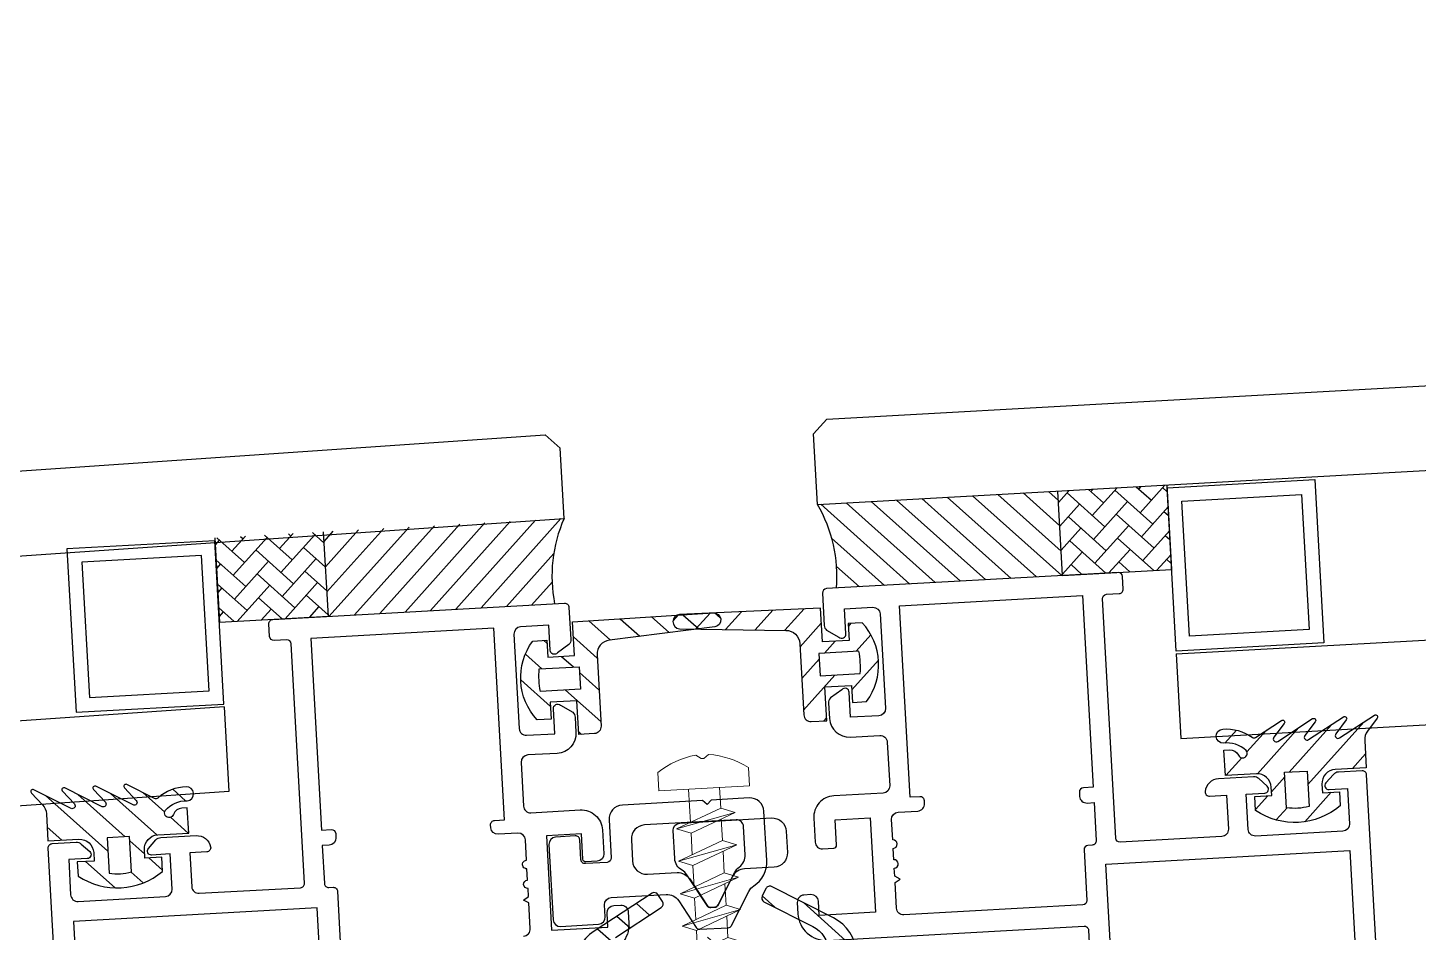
# Model space of a CAD drawing. Header units: millimetres. Extents: x 62878 to 70819, y -67946 to -61850.
# Drawn here: x 65421.25 to 65431.11, y -61863.47 to -61857.06 of the extents above; entities that cross this region are included whole.
import ezdxf

# ---------------------------------------------------------------- set-up
doc = ezdxf.new("R2010")
doc.units = ezdxf.units.MM
doc.layers.add('DOGRAMA', color=171, linetype='Continuous', lineweight=0)
doc.layers.add('DOĞRAMA-yeni', color=40, linetype='Continuous')
pattern_1 = [(318.1812695789886, (65316.93944634878, -61880.6835361306), (-0.105850711643567, -0.1183097178787543), [])]
pattern_2 = [(228.1812695789886, (65536.53395057519, -61868.47830747717), (0.1183097178787543, -0.105850711643567), [])]

# ---------------------------------------------------------------- blocks, each defined once
blk = doc.blocks.new('a2we')
at = {"lineweight": 5, "ltscale": 0.5}
for p, q in [((-196.0144480926461, -415.2868589025547), (-196.5925912144022, -417.2488821181558)), ((-196.0144480926461, -415.2868589025547), (-195.4639709594615, -417.7110762494052)), ((-197.5747968978259, -417.6063757508618), (-196.5747276986959, -417.2423803302317)), ((-194.1582851917165, -418.2620245979042), (-197.5747968978259, -417.6063757508618)), ((-195.1583543907882, -418.6260200186506), (-197.5747968978259, -417.6063757508618)), ((-196.8896500078097, -417.895480952812), (-197.0961171580722, -418.3448917148726)), ((-196.5747276986959, -417.2423803302317), (-194.1582851917165, -418.2620245979042)), ((-197.1143788935161, -419.7428166739272), (-197.1143788935161, -418.4283854465556)), ((-194.1582851917165, -418.2620245979042), (-195.1583543907882, -418.6260200186506)), ((-195.1583543907882, -418.6260200186506), (-194.9264251741961, -419.2953524503964)), ((-198.1144480926461, -420.1068120946153), (-197.1143788935161, -419.7428166739268)), ((-197.1143788935161, -419.7428166739268), (-193.9153324771005, -421.0399975355008)), ((-197.1143788935161, -419.7428166739268), (-193.9153324771005, -421.0399975355008)), ((-194.9154016761394, -420.634479622855), (-194.9154016761394, -419.3608343693425)), ((-194.9154016761721, -421.4039929561312), (-198.1144480926461, -420.1068120946153)), ((-193.9153324771005, -421.0399975355008), (-198.1144480926461, -420.1068120946153)), ((-197.1143788935161, -422.2969096404012), (-197.1143788935162, -420.512330007273)), ((-193.9153324771005, -421.0399975355008), (-194.9154016761721, -421.4039929561312)), ((-194.9154016761721, -423.1885725893157), (-194.9154016761721, -421.4039929561312)), ((-198.1144480926461, -422.6609050610894), (-197.1143788935161, -422.2969096404012)), ((-194.9154016761721, -423.9580859226053), (-198.1144480926461, -422.6609050610894)), ((-193.9153324771005, -423.594090501975), (-198.1144480926461, -422.6609050610894)), ((-197.1143788935161, -422.2969096404012), (-193.9153324771005, -423.594090501975)), ((-197.1143788935161, -422.2969096404012), (-193.9153324771005, -423.594090501975)), ((-197.1143788935161, -424.8510026068752), (-197.1143788935162, -423.0664229737469)), ((-193.9153324771005, -423.594090501975), (-194.9154016761721, -423.9580859226053)), ((-194.9154016761721, -425.7426655557898), (-194.9154016761721, -423.9580859226053)), ((-198.1144480926461, -425.2149980275636), (-197.1143788935161, -424.8510026068752)), ((-194.9154016761721, -426.5121788890793), (-198.1144480926461, -425.2149980275636)), ((-193.9153324771005, -426.1481834684492), (-198.1144480926461, -425.2149980275636)), ((-197.1143788935161, -424.8510026068752), (-193.9153324771005, -426.1481834684492)), ((-197.1143788935161, -424.8510026068752), (-193.9153324771005, -426.1481834684492)), ((-197.1143788935161, -427.3050955733496), (-197.1143788935162, -425.6205159402211)), ((-193.9153324771005, -426.1481834684492), (-194.9154016761721, -426.5121788890793)), ((-194.9154016761721, -428.1967585222638), (-194.9154016761721, -426.5121788890793)), ((-198.1144480926461, -427.669090994038), (-197.1143788935161, -427.3050955733496)), ((-194.9154016761721, -428.9662718555534), (-198.1144480926461, -427.669090994038)), ((-193.9153324771005, -428.6022764349236), (-198.1144480926461, -427.669090994038)), ((-197.1143788935161, -427.3050955733496), (-193.9153324771005, -428.6022764349236)), ((-197.1143788935161, -427.3050955733496), (-193.9153324771005, -428.6022764349236)), ((-197.1143788935161, -429.5591885398237), (-197.1143788935161, -428.0237477951896)), ((-193.9153324771005, -428.6022764349236), (-194.9154016761721, -428.9662718555534)), ((-198.1144480926461, -429.9231839605702), (-197.1143788935161, -429.5591885398237)), ((-197.1143788935161, -429.5591885398237), (-193.9153324771005, -430.8563694013976)), ((-197.1143788935161, -429.5591885398237), (-193.9153324771005, -430.8563694013976)), ((-194.9154016761721, -430.450851488738), (-194.9154016761721, -428.9662718555534)), ((-194.9154016761721, -431.2203648220857), (-198.1144480926461, -429.9231839605702)), ((-193.9153324771005, -430.8563694013976), (-198.1144480926461, -429.9231839605702)), ((-197.1143788935161, -431.8132815063559), (-197.1143788935161, -430.2778407616635)), ((-193.9153324771005, -430.8563694013976), (-194.9154016761721, -431.2203648220857)), ((-194.9154016761721, -432.7049444552304), (-194.9154016761721, -431.2203648220857)), ((-198.1144480926461, -432.177276926986), (-197.1143788935161, -431.8132815063559)), ((-194.9154016761721, -433.4744577885599), (-198.1144480926461, -432.177276926986)), ((-193.9153324771005, -433.1104623678716), (-198.1144480926461, -432.177276926986)), ((-197.1143788935161, -431.8132815063559), (-193.9153324771005, -433.1104623678716)), ((-197.1143788935161, -431.8132815063559), (-193.9153324771005, -433.1104623678716)), ((-197.1143788935161, -434.0673744728301), (-197.1143788935161, -432.5319337281958)), ((-193.9153324771005, -433.1104623678716), (-194.9154016761721, -433.4744577885599)), ((-194.9154016761721, -434.9590374217446), (-194.9154016761721, -433.4744577885599)), ((-198.1144480926461, -434.4313698935184), (-197.1143788935161, -434.0673744728301)), ((-194.9154016761721, -435.7285507550341), (-198.1144480926461, -434.4313698935184)), ((-193.9153324771005, -435.364555334404), (-198.1144480926461, -434.4313698935184)), ((-197.1143788935161, -434.0673744728301), (-193.9153324771005, -435.364555334404)), ((-197.1143788935161, -434.0673744728301), (-193.9153324771005, -435.364555334404)), ((-197.1143788935161, -436.3642339800811), (-197.1143788935161, -434.7860266946118)), ((-193.9153324771005, -435.364555334404), (-194.9154016761721, -435.7285507550341)), ((-198.1144480926461, -436.7282294008277), (-197.1143788935161, -436.3642339800811)), ((-197.1143788935161, -436.3642339800811), (-193.9153324771005, -437.6614148416551)), ((-197.1143788935161, -436.3642339800811), (-193.9153324771005, -437.6614148416551)), ((-194.9154016761721, -437.2558969289955), (-194.9154016761721, -435.7285507550341)), ((-194.9154016761721, -438.0254102623434), (-198.1144480926461, -436.7282294008277)), ((-193.9153324771005, -437.6614148416551), (-198.1144480926461, -436.7282294008277)), ((-197.1143788935161, -438.6610934873901), (-197.1143788935161, -437.1337473134849)), ((-193.9153324771005, -437.6614148416551), (-194.9154016761721, -438.0254102623434)), ((-194.9154016761721, -439.5527564362646), (-194.9154016761721, -438.0254102623434)), ((-198.1144480926461, -439.0250889080787), (-197.1143788935161, -438.6610934873901)), ((-194.9154016761721, -440.3222697695944), (-198.1144480926461, -439.0250889080787)), ((-193.9153324771005, -439.9582743489061), (-198.1144480926461, -439.0250889080787)), ((-197.1143788935161, -438.6610934873901), (-193.9153324771005, -439.9582743489061)), ((-197.1143788935161, -438.6610934873901), (-193.9153324771005, -439.9582743489061)), ((-197.1143788935161, -440.9579529946993), (-197.1143788935161, -439.430606820736)), ((-193.9153324771005, -439.9582743489061), (-194.9154016761721, -440.3222697695944)), ((-194.9154016761721, -441.849615943574), (-194.9154016761721, -440.3222697695944)), ((-198.1144480926461, -441.3219484153295), (-197.1143788935161, -440.9579529946993)), ((-194.9154016761721, -442.6191292769035), (-198.1144480926461, -441.3219484153295)), ((-193.9153324771005, -442.2551338562151), (-198.1144480926461, -441.3219484153295)), ((-197.1143788935161, -440.9579529946993), (-193.9153324771005, -442.2551338562151)), ((-197.1143788935161, -443.2537258831643), (-197.1143788935161, -441.7274663280053)), ((-193.9153324771005, -442.2551338562151), (-194.9154016761721, -442.6191292769035)), ((-198.1144480926461, -443.6177213039109), (-197.1143788935161, -443.2537258831643)), ((-197.1143788935161, -443.2537258831643), (-193.9153324771005, -444.5509067447383)), ((-194.9154016761721, -444.1453888320787), (-194.9154016761721, -442.6191292769035)), ((-194.9154016761721, -444.9149021654266), (-198.1144480926461, -443.6177213039109)), ((-193.9153324771005, -444.5509067447383), (-198.1144480926461, -443.6177213039109)), ((-197.1143788935161, -445.5538642814245), (-197.1143788935161, -444.0232392165685)), ((-193.9153324771005, -444.5509067447383), (-194.9154016761721, -444.9149021654266)), ((-194.9154016761721, -446.4455272302989), (-194.9154016761721, -444.9149021654266)), ((-198.1144480926461, -445.9178597020545), (-197.1143788935161, -445.5538642814245)), ((-193.9153324771005, -446.8510451429402), (-198.1144480926461, -445.9178597020545)), ((-194.9154016761721, -447.2150405636282), (-198.1144480926461, -445.9178597020545)), ((-197.1143788935161, -445.5538642814245), (-193.9153324771005, -446.8510451429402)), ((-197.1143788935161, -445.5538642814245), (-193.9153324771005, -446.8510451429402)), ((-197.1143788935161, -447.8540026795677), (-197.1143788935161, -446.3233776147298)), ((-193.9153324771005, -446.8510451429402), (-194.9154016761721, -447.2150405636282)), ((-194.9154016761721, -448.7456656284821), (-194.9154016761721, -447.2150405636282)), ((-197.1143788935161, -447.8540026795677), (-198.1144480926461, -448.2179981003141)), ((-194.9154016761721, -449.5151789618299), (-198.1144480926461, -448.2179981003141)), ((-198.1144480926461, -448.2179981003141), (-193.9153324771005, -449.1511835411412)), ((-193.9153324771005, -449.1511835411412), (-197.1143788935161, -447.8540026795677)), ((-197.1143788935161, -450.1541410778275), (-197.1143788935161, -448.6235160129718)), ((-193.9153324770423, -449.1511835411412), (-194.9154016761721, -449.5151789618299)), ((-198.1144480926461, -450.5181364984577), (-197.1143788935161, -450.1541410778275)), ((-197.1143788935161, -450.1541410778275), (-193.9153324770423, -451.4513219393434)), ((-194.9154016761723, -451.0458040266858), (-194.9154016761721, -449.5151789618299)), ((-194.9154016761721, -451.8153173600317), (-198.1144480926461, -450.5181364984577)), ((-193.9153324770423, -451.4513219393434), (-198.1144480926461, -450.5181364984577)), ((-197.1143788935161, -453.2868589025547), (-197.1143788935162, -450.9236544111328)), ((-193.9153324770423, -451.4513219393434), (-194.9154016761721, -451.8153173600317)), ((-194.9154016761721, -453.2868589025547), (-194.9154016761721, -451.8153173600317)), ((-192.7980524524961, -453.2868589025547), (-199.230843732796, -453.2868589025547)), ((-199.230843732796, -454.5827171301502), (-199.230843732796, -453.2868589025547)), ((-192.7980524524961, -454.5827171301502), (-192.7980524524961, -453.2868589025547))]:
    blk.add_line(p, q, dxfattribs=at)
blk.add_lwpolyline([(-196.4690204826777, -455.6637351848848), (-196.1125089353335, -455.3998333582319), (-195.9163872499585, -455.3998333582319), (-195.5598757026143, -455.6637351848848)], dxfattribs=at)
for centre, radius, start, end in [((-196.9143788935627, -418.4283854465556), 0.2, 155.3251238657465, 180), ((-195.115401676151, -419.3608343693425), 0.2, 0, 19.11162363728389), ((-195.6603624057317, -449.5292358589606), 6.187568978619671, 234.757305859688, 262.4904896380407), ((-196.3685337795604, -449.5292358589606), 6.187568978619673, 277.5095103619591, 305.2426941403116)]:
    blk.add_arc(centre, radius, start, end, dxfattribs=at)
blk = doc.blocks.new('SPANDREL PAN.101')
at = {"layer": 'DOĞRAMA-yeni', "color": 122}
for p, q in [((37909.04296615357, 32649.87292003192), (38009.66741535726, 32656.87154208843)), ((38009.77249422094, 32656.77764664804), (38009.66741535726, 32656.87154208843)), ((38009.80055261936, 32656.27843454252), (38009.77249422093, 32656.77764664806)), ((37908.99054671216, 32649.26690666394), (38009.80055261936, 32656.27843454252)), ((38007.39180073237, 32654.94115583281), (38000.84567393136, 32654.48586024837)), ((38007.39180073237, 32654.94115583281), (38007.42547229041, 32654.34207497523)), ((38007.42547229041, 32654.34207497523), (38001.1352584217, 32653.90457862255))]:
    blk.add_line(p, q, dxfattribs=at)
for points in [[(38007.32558291206, 32656.11929640213), (38006.27723749048, 32656.06037376543), (38006.34233297486, 32654.90220168067), (38007.39067839641, 32654.96112431737)], [(38007.23135217063, 32656.01384230134), (38006.38269159129, 32655.96614302403), (38006.43656371626, 32655.00765578145), (38007.2852242956, 32655.05535505878)]]:
    blk.add_lwpolyline(points, close=True, dxfattribs=at)

msp = doc.modelspace()

# ---------------------------------------------------------------- hatches: boundary and pattern name
at = {"layer": 'DOGRAMA', "lineweight": -2}
h = msp.add_hatch(dxfattribs=at)
h.set_pattern_fill('ANSI31', color=256, scale=0.03999999999999999, angle=691.1789578789887, style=0)
h.set_pattern_definition([(318.1812695789886, (65296.67072947502, -61881.81008674637), (-0.08468056931485361, -0.09464777430300353), [])])
h.paths.add_polyline_path([(65428.31176282019, -61860.93353991953, 0.4142135623420975), (65428.28583131416, -61860.96252365626), (65426.98533851968, -61861.03480602951, 0.1532309010706403), (65426.85219556122, -61860.44128016436), (65428.27999187302, -61860.36192216535)])
h.paths.add_polyline_path([(65428.58938497116, -61860.94565191439), (65428.34074655697, -61860.95947142552, 0.4142135623575963), (65428.31176282019, -61860.93353991953), (65428.27999187302, -61860.36192216535), (65428.55608790865, -61860.34657653882)])
h = msp.add_hatch(dxfattribs=at)
h.set_pattern_fill('AR-HBONE', color=256, scale=0.03, angle=691.1789578789887, style=0)
h.set_pattern_definition([(228.1812695789886, (65435.46974441283, -61896.43740567374), (0.00941783148486601, -0.1694441042058491), [0.36, -0.12]), (318.1812695789886, (65435.38973127645, -61896.52683664158), (0.00941783148486601, -0.1694441042058491), [0.3599999999999997, -0.1199999999999999])])
h.paths.add_polyline_path([(65429.11205610302, -61860.91660145752), (65429.36167084275, -61860.90272768146), (65429.32837378028, -61860.30365230593), (65428.55608790865, -61860.34657653882), (65428.58938497116, -61860.94565191439)])
h = msp.add_hatch(dxfattribs=at)
h.set_pattern_fill('ANSI31', color=256, scale=0.03999999999999999, angle=691.1789578789887, style=0)
h.set_pattern_definition([(228.1812695789886, (65556.80266744894, -61867.35175686139), (0.09464777430300343, -0.08468056931485361), [])])
h.paths.add_polyline_path([(65423.65894406987, -61861.19214710519, -0.4142135623420975), (65423.68792780661, -61861.21807861121), (65424.98842060105, -61861.14579623794, -0.1532309010706403), (65425.05496943444, -61860.541171352), (65423.62717312271, -61860.62052935101)])
h.paths.add_polyline_path([(65423.38437414959, -61861.23495035309), (65423.63301256383, -61861.22113084195, -0.4142135623575963), (65423.65894406987, -61861.19214710519), (65423.62717312271, -61860.62052935101), (65423.35107708705, -61860.63587497755)])
h = msp.add_hatch(dxfattribs=at)
h.set_pattern_fill('AR-HBONE', color=256, scale=0.03, angle=691.1789578789887, style=0)
h.set_pattern_definition([(318.1812695789886, (65420.47956030786, -61897.27057144538), (0.00941783148486601, -0.1694441042058491), [0.3599999999999997, -0.1199999999999999]), (228.1812695789886, (65420.56899127567, -61897.35058458171), (0.00941783148486601, -0.1694441042058491), [0.3599999999999999, -0.12])])
h.paths.add_polyline_path([(65422.86170301777, -61861.26400080997), (65422.61208827797, -61861.27787458604), (65422.57879121543, -61860.67879921045), (65423.35107708705, -61860.63587497755), (65423.38437414959, -61861.23495035309)])
h = msp.add_hatch(dxfattribs=at)
h.set_pattern_fill('ANSI31', color=256, scale=0.05, angle=691.1789578789887, style=0)
h.set_pattern_definition(pattern_1)
edge = h.paths.add_edge_path(flags=16)
edge.add_arc((65425.54554782411, -61861.65065641479), 0.6682513991806394, 176.305590359943, 190.0569487902343, ccw=False)
edge.add_line((65424.87868511151, -61861.60759767522), (65425.1634397174, -61861.59177079881))
edge.add_line((65425.1634397174, -61861.59177079881), (65425.17231893408, -61861.7515242323))
edge.add_line((65425.17231893408, -61861.7515242323), (65424.88756432817, -61861.76735110869))
edge = h.paths.add_edge_path()
edge.add_line((65425.26995408419, -61862.06659149095), (65425.16012359863, -61862.07269595239))
edge.add_line((65425.16012359863, -61862.07269595239), (65425.14680477363, -61861.83306580216))
edge.add_line((65425.14680477363, -61861.83306580216), (65424.95709757137, -61861.84360987197))
edge.add_line((65424.95709757137, -61861.84360987197), (65424.96375698386, -61861.96342494708))
edge.add_line((65424.96375698386, -61861.96342494708), (65424.86391108793, -61861.9689744575))
edge.add_arc((65425.18984542283, -61861.67042662324), 0.4420000000076342, 143.8736214637075, 222.4889176960722, ccw=False)
edge.add_line((65424.83283382955, -61861.40983744028), (65424.93267972551, -61861.40428792986))
edge.add_line((65424.93267972551, -61861.40428792986), (65424.93933913801, -61861.52410300499))
edge.add_line((65424.93933913801, -61861.52410300499), (65425.12904634027, -61861.5135589352))
edge.add_line((65425.12904634027, -61861.5135589352), (65425.11572751525, -61861.27392878497))
edge.add_line((65425.11572751525, -61861.27392878497), (65426.11313459541, -61861.20947075939))
edge.add_arc((65426.11590935062, -61861.25939370734), 0.04999999998133187, -80.1088936171609, 93.18126957703481, ccw=False)
edge.add_line((65426.12449815995, -61861.3086505074), (65425.37710061337, -61861.40376626859))
edge.add_arc((65425.38886475098, -61861.50307188305), 0.09999999999048098, 96.7559991599468, 183.181269592759)
edge.add_line((65425.28901885506, -61861.5086213935), (65425.3171022769, -61862.01389378776))
edge.add_arc((65425.26717932895, -61862.016668543), 0.04999999999021173, -86.81873038966609, 3.181269609871208, ccw=False)
h = msp.add_hatch(dxfattribs=at)
h.set_pattern_fill('ANSI31', color=256, scale=0.05, angle=691.1789578789887, style=0)
h.set_pattern_definition(pattern_2)
edge = h.paths.add_edge_path(flags=16)
edge.add_arc((65426.48759105802, -61861.59829693913), 0.668251399305118, 356.3055903593813, 370.0569487896108)
edge.add_line((65427.14557455408, -61861.48160224521), (65426.86081994823, -61861.49742912163))
edge.add_line((65426.86081994823, -61861.49742912163), (65426.86969916485, -61861.65718255514))
edge.add_line((65426.86969916485, -61861.65718255514), (65427.15445377075, -61861.64135567872))
edge = h.paths.add_edge_path()
edge.add_line((65426.80758088148, -61861.98112903042), (65426.91741136705, -61861.97502456895))
edge.add_line((65426.91741136705, -61861.97502456895), (65426.90409254202, -61861.73539441875))
edge.add_line((65426.90409254202, -61861.73539441875), (65427.0937997443, -61861.72485034892))
edge.add_line((65427.0937997443, -61861.72485034892), (65427.10045915677, -61861.84466542404))
edge.add_line((65427.10045915677, -61861.84466542404), (65427.20030505272, -61861.83911591364))
edge.add_arc((65426.84329345945, -61861.57852673067), 0.4420000000069053, 323.8736214623896, 402.4889176947397)
edge.add_line((65427.16922779436, -61861.27997889642), (65427.06938189841, -61861.28552840682))
edge.add_line((65427.06938189841, -61861.28552840682), (65427.07604131092, -61861.40534348197))
edge.add_line((65427.07604131092, -61861.40534348197), (65426.88633410865, -61861.41588755176))
edge.add_line((65426.88633410865, -61861.41588755176), (65426.87301528361, -61861.17625740152))
edge.add_line((65426.87301528361, -61861.17625740152), (65425.8746084611, -61861.22272822235))
edge.add_arc((65425.87738321628, -61861.27265117031), 0.04999999999465001, 93.18126955113502, 266.4714327434941)
edge.add_line((65425.87430590655, -61861.3225563821), (65426.62764057232, -61861.33426031172))
edge.add_arc((65426.62695386051, -61861.43425795384), 0.1000000000159393, 3.1812695879024773, 89.60654002515253, ccw=False)
edge.add_line((65426.72679975646, -61861.4287084434), (65426.75488317829, -61861.93398083768))
edge.add_arc((65426.80480612625, -61861.93120608246), 0.04999999999666891, 183.181269592759, 273.1812695927589)
h = msp.add_hatch(dxfattribs=at)
h.set_pattern_fill('ANSI31', color=256, scale=0.05, angle=691.1789578789887, style=0)
h.set_pattern_definition(pattern_2)
edge = h.paths.add_edge_path(flags=16)
edge.add_arc((65430.23480144994, -61862.19626660354), 0.4000000000340619, 261.6443105468612, 284.7182286124752, ccw=False)
edge.add_line((65430.17667428336, -61862.59202060862), (65430.16269404777, -61862.3404904662))
edge.add_line((65430.16269404777, -61862.3404904662), (65430.32244748125, -61862.33161124952))
edge.add_line((65430.32244748125, -61862.33161124952), (65430.33642771687, -61862.58314139194))
edge = h.paths.add_edge_path()
edge.add_arc((65430.23480144989, -61862.19626660356), 0.4999999999969562, 236.31137193419642, 310.05116722588446, ccw=False)
edge.add_line((65429.9574618038, -61862.61229871855), (65429.95191229335, -61862.51245282262))
edge.add_line((65429.95191229335, -61862.51245282262), (65430.07172736849, -61862.50579341011))
edge.add_line((65430.07172736849, -61862.50579341011), (65430.06839766227, -61862.44588587257))
edge.add_arc((65429.96855176635, -61862.45143538299), 0.09999999999172271, 3.181269576109373, 93.18126957610939)
edge.add_line((65429.96300225593, -61862.35158948707), (65429.74334128484, -61862.36379841001))
edge.add_line((65429.74334128484, -61862.36379841001), (65429.73335216611, -61862.18407579734))
edge.add_line((65429.73335216611, -61862.18407579734), (65429.77277072118, -61862.18188488421))
edge.add_arc((65429.77637790296, -61862.24678471655), 0.06499999998315768, 24.771934066111214, 93.18126957924028, ccw=False)
edge.add_arc((65429.86507822924, -61862.20585212571), 0.03268943074405462, 204.771934078611, 398.611548708456)
edge.add_arc((65429.75540274211, -61862.33180871602), 0.1992591642583962, 47.26504805716654, 97.53095521726551)
edge.add_arc((65429.72783242531, -61862.08426150903), 0.05002797726114224, 94.15342821399457, 271.66666451700996, ccw=False)
edge.add_arc((65429.74745073491, -61862.35687358565), 0.3233450412991835, 54.795606691689215, 94.1219168462224, ccw=False)
edge.add_arc((65429.9453874246, -61862.07632611327), 0.0199999999925539, 234.7956067951025, 303.1812696814409)
edge.add_line((65429.95633321761, -61862.09306497866), (65430.14049281763, -61861.97264027792))
edge.add_arc((65430.14870216238, -61861.98519442698), 0.014999999997128, -36.81873037855979, 123.18126960270939, ccw=False)
edge.add_line((65430.16071019493, -61861.99418370695), (65430.08692401528, -61862.09274853629))
edge.add_arc((65430.10293472532, -61862.10473424292), 0.01999999998584944, 143.1812695784034, 303.1812695774364)
edge.add_line((65430.11388051831, -61862.12147310833), (65430.36015378868, -61861.96043135501))
edge.add_arc((65430.36836313343, -61861.97298550407), 0.014999999997128, -36.8187303952152, 123.18126960270939, ccw=False)
edge.add_line((65430.38037116597, -61861.98197478404), (65430.30658498634, -61862.08053961334))
edge.add_arc((65430.3225956964, -61862.09252531997), 0.02000000000185915, 143.1812695867, 303.1812696009193)
edge.add_line((65430.3335414894, -61862.10926418539), (65430.57981475974, -61861.94822243207))
edge.add_arc((65430.58802410449, -61861.96077658113), 0.01500000000111006, -36.81873037855979, 123.1812696259698, ccw=False)
edge.add_line((65430.60003213704, -61861.9697658611), (65430.52624595741, -61862.06833069042))
edge.add_arc((65430.54225666745, -61862.08031639705), 0.01999999998584944, 143.1812695784034, 303.1812695948818)
edge.add_line((65430.55320246045, -61862.09705526246), (65430.7994757308, -61861.93601350911))
edge.add_arc((65430.80768507554, -61861.94856765818), 0.01499999999525345, -36.818730434119175, 123.1812695409782, ccw=False)
edge.add_line((65430.81969310807, -61861.95755693816), (65430.75084857242, -61862.04952063567))
edge.add_arc((65430.83090212271, -61862.10944916876), 0.09999999996422769, 143.1812696142373, 183.1812696144963)
edge.add_line((65430.73105622682, -61862.11499867924), (65430.74180024416, -61862.30830330578))
edge.add_line((65430.74180024416, -61862.30830330578), (65430.52213927314, -61862.3205122287))
edge.add_arc((65430.52768878354, -61862.42035812463), 0.09999999999091515, 93.1812695677846, 183.1812695677846)
edge.add_line((65430.42784288762, -61862.42590763503), (65430.43117259385, -61862.48581517261))
edge.add_line((65430.43117259385, -61862.48581517261), (65430.55098766898, -61862.47915576007))
edge.add_line((65430.55098766898, -61862.47915576007), (65430.55653717937, -61862.57900165601))
h = msp.add_hatch(dxfattribs=at)
h.set_pattern_fill('ANSI31', color=256, scale=0.05, angle=691.1789578789887, style=0)
h.set_pattern_definition(pattern_1)
edge = h.paths.add_edge_path(flags=16)
edge.add_arc((65421.88768455021, -61862.66020567507), 0.3999999998172795, 261.6443105433489, 284.7182286088012)
edge.add_line((65421.98931081706, -61863.04708046326), (65421.97533058148, -61862.79555032087))
edge.add_line((65421.97533058148, -61862.79555032087), (65421.81557714802, -61862.80442953754))
edge.add_line((65421.81557714802, -61862.80442953754), (65421.82955738364, -61863.05595967993))
edge = h.paths.add_edge_path()
edge.add_arc((65421.88768455017, -61862.6602056749), 0.5000000000030101, 236.3113719346588, 310.0511672259861)
edge.add_line((65422.20942027966, -61863.04294072735), (65422.20387076923, -61862.94309483143))
edge.add_line((65422.20387076923, -61862.94309483143), (65422.08405569413, -61862.94975424393))
edge.add_line((65422.08405569413, -61862.94975424393), (65422.08072598784, -61862.88984670637))
edge.add_arc((65422.18057188376, -61862.88429719595), 0.09999999999172271, 93.1812695761094, 183.1812695761094, ccw=False)
edge.add_line((65422.17502237335, -61862.78445130003), (65422.3946833444, -61862.77224237709))
edge.add_line((65422.3946833444, -61862.77224237709), (65422.38469422564, -61862.5925197644))
edge.add_line((65422.38469422564, -61862.5925197644), (65422.34527567053, -61862.59471067753))
edge.add_arc((65422.34888285232, -61862.65961050987), 0.06499999999122998, 93.18126959169176, 161.5906051003927)
edge.add_arc((65422.25619275233, -61862.62875973613), 0.03268943074054254, 147.7509904133786, 341.5906050585642, ccw=False)
edge.add_arc((65422.37915110739, -61862.74178636157), 0.1992591642976414, 88.83158393188859, 139.0974910905032, ccw=False)
edge.add_arc((65422.3791186317, -61862.49270858049), 0.05002797728099035, 274.6958746683503, 452.2091109642796)
edge.add_arc((65422.38983180291, -61862.76581561138), 0.3233450412714292, 92.24062231761503, 131.5669324720016)
edge.add_arc((65422.16202424956, -61862.50893132614), 0.01999999999579261, 243.1812695852424, 311.5669324770052, ccw=False)
edge.add_line((65422.15300086338, -61862.52678009364), (65421.95663021324, -61862.427505552))
edge.add_arc((65421.94986267362, -61862.44089212764), 0.01499999999567866, 63.18126970339939, 223.1812697111752)
edge.add_line((65421.93892478807, -61862.45115675913), (65422.02317936045, -61862.54093756388))
edge.add_arc((65422.00859551303, -61862.55462373915), 0.0199999999715825, -116.8187304241618, 43.18126958100669, ccw=False)
edge.add_line((65421.99957212684, -61862.57247250664), (65421.73696924219, -61862.43971447494))
edge.add_arc((65421.73020170256, -61862.45310105057), 0.0149999999957507, 63.18126964125496, 223.181269612341)
edge.add_line((65421.71926381699, -61862.46336568204), (65421.80351838942, -61862.5531464868))
edge.add_arc((65421.78893454199, -61862.56683266209), 0.01999999999680408, -116.81873036814932, 43.181269627540416, ccw=False)
edge.add_line((65421.77991115582, -61862.58468142959), (65421.51730827116, -61862.45192339788))
edge.add_arc((65421.5105407315, -61862.46530997352), 0.01500000001216414, 63.18126951724123, 223.181269517249)
edge.add_line((65421.49960284589, -61862.47557460498), (65421.58385741838, -61862.56535540972))
edge.add_arc((65421.56927357093, -61862.57904158501), 0.0200000000077418, -116.81873041455123, 43.18126956954961, ccw=False)
edge.add_line((65421.56025018474, -61862.59689035252), (65421.29764730011, -61862.46413232078))
edge.add_arc((65421.29087976047, -61862.47751889642), 0.01500000000880942, 63.18126960418842, 223.18126959457)
edge.add_line((65421.27994187488, -61862.48778352789), (65421.35855370898, -61862.57155148884))
edge.add_arc((65421.28563447181, -61862.6399823653), 0.1000000000155273, 3.18126961703922, 43.1812696163164, ccw=False)
edge.add_line((65421.38548036775, -61862.63443285481), (65421.39622438513, -61862.82773748132))
edge.add_line((65421.39622438513, -61862.82773748132), (65421.61588535614, -61862.81552855841))
edge.add_arc((65421.62143486658, -61862.91537445434), 0.1000000000001988, 3.1812695883651827, 93.18126958836518, ccw=False)
edge.add_line((65421.72128076251, -61862.9098249439), (65421.72461046872, -61862.96973248142))
edge.add_line((65421.72461046872, -61862.96973248142), (65421.60479539364, -61862.97639189396))
edge.add_line((65421.60479539364, -61862.97639189396), (65421.61034490407, -61863.07623778989))
h = msp.add_hatch(dxfattribs=at)
h.set_pattern_fill('ANSI31', color=256, scale=0.05, angle=691.1789578789887, style=0)
h.set_pattern_definition(pattern_1)
edge = h.paths.add_edge_path(flags=16)
edge.add_arc((65426.16725223663, -61864.87612544267), 0.04999999998819283, 183.1812695682473, 273.1812695682473)
edge.add_line((65426.17002699183, -61864.92604839063), (65426.22993452938, -61864.92271868436))
edge.add_arc((65426.22715977419, -61864.87279573637), 0.05000000002411278, 273.181269557609, 363.181269557609)
edge.add_line((65426.27708272218, -61864.87002098118), (65426.26459632369, -61864.64536771535))
edge.add_line((65426.26459632369, -61864.64536771535), (65426.10484289019, -61864.65424693201))
edge.add_line((65426.10484289019, -61864.65424693201), (65426.11732928867, -61864.87890019787))
h.paths.add_polyline_path([(65426.09651862457, -61864.50447808811), (65426.25627205805, -61864.49559887144), (65426.24101090443, -61864.22102265764), (65426.08125747085, -61864.22990187432)], flags=16)
edge = h.paths.add_edge_path()
edge.add_arc((65426.28630727511, -61864.85579157438), 0.2000000000085256, 292.6150507041485, 363.1812695861684)
edge.add_line((65426.48599906697, -61864.84469255351), (65426.48287444632, -61864.78847488214))
edge.add_line((65426.48287444632, -61864.78847488214), (65426.42296690873, -61864.7918045884))
edge.add_line((65426.42296690873, -61864.7918045884), (65426.41584775972, -61864.66371800844))
edge.add_line((65426.41584775972, -61864.66371800844), (65426.44480681922, -61864.63135036442))
edge.add_arc((65426.3702810127, -61864.56467275084), 0.09999999995001078, 318.1812695971738, 363.181269594147)
edge.add_line((65426.47012690858, -61864.5591232404), (65426.46289620877, -61864.42902965678))
edge.add_line((65426.46289620877, -61864.42902965678), (65426.40298867123, -61864.43235936303))
edge.add_line((65426.40298867123, -61864.43235936303), (65426.39586952222, -61864.30427278308))
edge.add_line((65426.39586952222, -61864.30427278308), (65426.50121341646, -61864.18652953679))
edge.add_line((65426.50121341646, -61864.18652953679), (65426.60933081725, -61864.1805202899))
edge.add_line((65426.60933081725, -61864.1805202899), (65426.59545704122, -61863.93090555003))
edge.add_line((65426.59545704122, -61863.93090555003), (65426.64815474437, -61863.97805374283))
edge.add_line((65426.64815474437, -61863.97805374283), (65427.14738422402, -61863.95030619072))
edge.add_line((65427.14738422402, -61863.95030619072), (65427.12924884771, -61863.62401742682))
edge.add_arc((65426.82971115992, -61863.64066595806), 0.3000000000038233, 3.181269574413443, 63.18126957483195)
edge.add_line((65426.96506195282, -61863.37293444542), (65426.52662294094, -61863.15128303315))
edge.add_arc((65426.51308786165, -61863.17805618442), 0.03000000000463215, 63.18126959164946, 153.1812695916495)
edge.add_line((65426.48631471038, -61863.16452110514), (65426.45924455181, -61863.21806740764))
edge.add_arc((65426.48601770308, -61863.23160248696), 0.03000000001455225, 153.1812695233731, 243.1812695233731)
edge.add_line((65426.47248262376, -61863.25837563822), (65426.81817671911, -61863.43314016047))
edge.add_arc((65426.7279428572, -61863.61162783557), 0.1999999999898045, 1.2616722410542138, 63.18126958258631, ccw=False)
edge.add_arc((65426.82842339153, -61863.61749663728), 0.1000000000183965, -146.8187304233707, 5.896117168842579, ccw=False)
edge.add_arc((65426.6610347373, -61863.7269545672), 0.0999999999576635, 33.18126957985147, 93.18126958142851)
edge.add_line((65426.65548522687, -61863.62710867131), (65426.3291939119, -61863.64524418941))
edge.add_arc((65426.32641915669, -61863.59532124143), 0.05000000001079462, 183.181269575184, 273.18126958350877, ccw=False)
edge.add_line((65426.27649620871, -61863.59809599664), (65426.27372227846, -61863.54818789099))
edge.add_arc((65426.22379933047, -61863.55096264619), 0.05000000001725181, 3.181269566396494, 93.1812695663965)
edge.add_line((65426.22102457527, -61863.50103969821), (65426.02133278344, -61863.5121387191))
edge.add_arc((65426.02410753862, -61863.56206166708), 0.05000000000877572, 93.18126954188484, 183.1812695418848)
edge.add_line((65425.97418459065, -61863.56483642226), (65425.97695852093, -61863.61474452792))
edge.add_arc((65425.92703557298, -61863.61751928312), 0.04999999998819283, -86.81873043175278, 3.1812695682472736, ccw=False)
edge.add_line((65425.92981032818, -61863.66744223108), (65425.60351901321, -61863.6855777492))
edge.add_arc((65425.60906852363, -61863.78542364515), 0.1000000000135169, 93.18126957541531, 153.1812695742463)
edge.add_arc((65425.43058084853, -61863.69518978321), 0.09999999998844493, 180.4664219821648, 333.18126957604454, ccw=False)
edge.add_arc((65425.52979210603, -61863.67822196063), 0.1999999999921212, 123.18126958005169, 185.1008669215455, ccw=False)
edge.add_line((65425.42033417609, -61863.51083330638), (65425.74453173968, -61863.298835699))
edge.add_arc((65425.72811305021, -61863.27372740083), 0.03000000000877559, 303.1812695181627, 393.1812695065324)
edge.add_line((65425.75322134837, -61863.25730871137), (65425.72038396938, -61863.20709211509))
edge.add_arc((65425.69527567123, -61863.22351080458), 0.03000000000854263, 33.18126956826367, 123.1812695682637)
edge.add_line((65425.67885698174, -61863.19840250643), (65425.26768172198, -61863.4672761226))
edge.add_arc((65425.43186861688, -61863.71835910398), 0.2999999999961904, 123.1812695777479, 183.1812695786529)
edge.add_line((65425.1323309291, -61863.73500763524), (65425.15046630541, -61864.06129639914))
edge.add_line((65425.15046630541, -61864.06129639914), (65425.6496957851, -61864.03354884704))
edge.add_line((65425.6496957851, -61864.03354884704), (65425.69684397782, -61863.98085114386))
edge.add_line((65425.69684397782, -61863.98085114386), (65425.71071775391, -61864.23046588369))
edge.add_line((65425.71071775391, -61864.23046588369), (65425.81883515462, -61864.22445663677))
edge.add_line((65425.81883515462, -61864.22445663677), (65425.93657840094, -61864.32980053104))
edge.add_line((65425.93657840094, -61864.32980053104), (65425.94369754995, -61864.45788711098))
edge.add_line((65425.94369754995, -61864.45788711098), (65425.8837900124, -61864.46121681722))
edge.add_line((65425.8837900124, -61864.46121681722), (65425.89102071215, -61864.59131040082))
edge.add_arc((65425.9908666081, -61864.58576089035), 0.1000000000163434, 183.1812696045521, 228.1812696038768)
edge.add_line((65425.92418899448, -61864.66028669693), (65425.9565566385, -61864.68924575635))
edge.add_line((65425.9565566385, -61864.68924575635), (65425.96367578745, -61864.81733233633))
edge.add_line((65425.96367578745, -61864.81733233633), (65425.90376824985, -61864.82066204258))
edge.add_line((65425.90376824985, -61864.82066204258), (65425.90689287061, -61864.87687971396))
edge.add_arc((65426.10658466248, -61864.86578069312), 0.2000000000060472, 183.1812695799247, 253.7474884631098)
edge.add_arc((65426.18228979428, -61864.6060905258), 0.4704999999704453, 253.7474884585307, 292.6150506927401)

# ---------------------------------------------------------------- linework, layer by layer
for p, q in [((65426.91874439461, -61859.83665527837), (65476.83594628087, -61857.06221943848)), ((65426.85219556122, -61860.44128016436), (65476.86444113887, -61857.66156172422)), ((65429.39496790537, -61861.50180305706), (65476.92143085012, -61858.86024629598)), ((65429.42826496786, -61862.10087843264), (65476.94992570821, -61859.45958858173)), ((65426.82444800907, -61859.94205068472), (65426.91874439461, -61859.83665527837)), ((65425.02722188237, -61860.04194187236), (65424.92182647601, -61859.94764548684)), ((65426.85219556122, -61860.44128016436), (65426.82444800913, -61859.94205068472)), ((65425.05496943444, -61860.541171352), (65425.02722188236, -61860.04194187235)), ((65428.58938497118, -61860.9456519144), (65428.55608790865, -61860.34657653882)), ((65428.58938497118, -61860.9456519144), (65428.55608790865, -61860.34657653882)), ((65429.32837378028, -61860.30365230593), (65429.36167084275, -61860.90272768146)), ((65423.38437414959, -61861.23495035313), (65423.35107708705, -61860.63587497755)), ((65423.38437414959, -61861.23495035313), (65423.35107708705, -61860.63587497755)), ((65422.57879121543, -61860.67879921045), (65422.61208827797, -61861.27787458604)), ((65428.58938497118, -61860.9456519144), (65429.36167084275, -61860.90272768146)), ((65423.38437414959, -61861.23495035313), (65422.61208827797, -61861.27787458604)), ((65429.39496790537, -61861.50180305706), (65429.42826496786, -61862.10087843264)), ((65422.64538534052, -61861.87694996163), (65422.67868240304, -61862.47602533721))]:
    msp.add_line(p, q, dxfattribs=at)
for points in [[(65429.32948368236, -61860.32362148509), (65430.37786558962, -61860.26535162564), (65430.44223991054, -61861.42356401845), (65429.39385800323, -61861.48183387789)], [(65429.43487908872, -61860.41791787061), (65430.28356920413, -61860.37074703201), (65430.33684450414, -61861.32926763296), (65429.48815438878, -61861.37643847153)], [(65422.57990111748, -61860.69876838966), (65421.53151921026, -61860.7570382491), (65421.59589353114, -61861.91525064186), (65422.64427543839, -61861.85698078245)], [(65422.48560473198, -61860.80416379603), (65421.63691461657, -61860.85133463459), (65421.6901899166, -61861.80985523555), (65422.53888003202, -61861.76268439692)]]:
    msp.add_lwpolyline(points, close=True, dxfattribs=at)
at = {"layer": 'DOGRAMA', "lineweight": -2, "ltscale": 0.5}
for points in [[(65430.92271428393, -61865.56327951308), (65430.74457499934, -61862.35822625372, 0.4142135623730951), (65430.71295637749, -61862.32993733807), (65430.54392726027, -61862.33933210427, 0.1991096956269791), (65430.50944473932, -61862.35592127996), (65430.45562979209, -61862.41607043835, 0.6680969080520953), (65430.47827827493, -61862.46316613482), (65430.60978530446, -61862.45585687466), (65430.62365908049, -61862.70547161448, -0.4142135623730951), (65430.57651088775, -61862.75816931763), (65429.95746633303, -61862.79257628227, -0.4142135623730951), (65429.90476862981, -61862.74542808953), (65429.89089485376, -61862.49581334971), (65430.02241186787, -61862.48850353457, 0.6680969080520438), (65430.03970174344, -61862.43918803394), (65429.97955258504, -61862.38537308671, 0.1989616347782854), (65429.94343407296, -61862.37270796986), (65429.69380934856, -61862.38658230087, 0.3728392455561729), (65429.59974629203, -61862.47765698102, 0.4568501953068724), (65429.63129552434, -61862.51024207679), (65429.75111059948, -61862.50358266427), (65429.76442942448, -61862.74321281452, -0.4142135623730951), (65429.71728123169, -61862.79591051769), (65428.99839078099, -61862.83586699274, -0.4142135623730951), (65428.96677215909, -61862.80757807709), (65428.87243048195, -61861.11019784628, -0.4142135623730951), (65428.90071939756, -61861.07857922438), (65428.99058070392, -61861.07358466501, 0.4142135623730951), (65429.01886961955, -61861.04196604311), (65429.01387506017, -61860.95210473675, 0.4142135623730951), (65428.98225643831, -61860.92381582111), (65426.91544639253, -61861.03869068685, 0.4142135623730951), (65426.88715747689, -61861.07030930875), (65426.89988194932, -61861.29924596356, 0.1989616347783402), (65426.91647167998, -61861.33373846905), (65427.00348652177, -61861.38312567903, 0.6680475602943508), (65427.05343999893, -61861.35909647563), (65427.04358573328, -61861.18180011825), (65427.24327752517, -61861.17070109738, -0.4142135623730951), (65427.29597522831, -61861.21784929016), (65427.33315694813, -61861.88681679284, -0.4142135623730951), (65427.28600875536, -61861.93951449604), (65427.08631696356, -61861.95061351689), (65427.07646269786, -61861.77331715949, 0.6680475602943992), (65427.02415400848, -61861.75497176466), (65426.94314873151, -61861.81370767539, 0.1991096956271691), (65426.93048305973, -61861.84981620287), (65426.93654811964, -61861.95893778252, 0.4142135623730951), (65427.08410168855, -61862.09095272222), (65427.29377807002, -61862.07929875035, -0.4142135623730951), (65427.34647577316, -61862.1264469431), (65427.36367925545, -61862.43596922049, -0.4142135623730951), (65427.31653106273, -61862.48866692366), (65426.967070427, -61862.50809021013, 0.4142135623730951), (65426.82562584872, -61862.66618331967), (65426.83506001643, -61862.83592134275, 0.4142135623730951), (65426.88775771959, -61862.8830695355), (65426.96763443635, -61862.87862992716, 0.4142135623730951), (65426.9864937135, -61862.85755084589), (65426.97650459471, -61862.67782823324), (65427.2261193345, -61862.66395445717), (65427.26330105436, -61863.33292195991), (65426.86391747063, -61863.35512000156), (65426.85836796018, -61863.25527410563, 0.4142135623730951), (65426.80567025701, -61863.2081259129), (65426.75574730903, -61863.21090066813, 0.4142135623730951), (65426.7085991163, -61863.2635983713), (65426.71303872464, -61863.34347508804, 0.4142135623730951), (65426.92382953734, -61863.53206785905), (65428.74102484331, -61863.43106676934, -0.4142135623730951), (65428.77264346518, -61863.45935568503), (65428.79289917823, -61863.82379320517, -0.4142135623730951)], [(65421.57713842487, -61866.08271368862), (65421.3989991403, -61862.87766042927, -0.4142135623730951), (65421.42728805591, -61862.84604180738), (65421.59631717319, -61862.8366470412, -0.1991096956269791), (65421.63242570066, -61862.84931271298), (65421.69257485909, -61862.9031276602, -0.6680969080520953), (65421.67528498352, -61862.95244316086), (65421.54377795398, -61862.95975242104), (65421.55765173004, -61863.20936716085, 0.4142135623730951), (65421.61034943323, -61863.25651535361), (65422.229393988, -61863.22210838896, 0.4142135623730951), (65422.27654218079, -61863.16941068579), (65422.26266840468, -61862.91979594599), (65422.13115139055, -61862.9271057611, -0.6680969080520438), (65422.10850290779, -61862.88001006463), (65422.16231785497, -61862.81986090624, -0.1989616347782854), (65422.19681036049, -61862.80327117558), (65422.44643508492, -61862.7893968446, -0.3728392455561729), (65422.55001158846, -61862.86948656851, -0.4568501953068724), (65422.52226773415, -61862.90536721889), (65422.40245265901, -61862.9120266314), (65422.41577148398, -61863.15165678163, 0.4142135623730951), (65422.46846918716, -61863.19880497438), (65423.1873596379, -61863.15884849934, 0.4142135623730951), (65423.21564855353, -61863.12722987744), (65423.12130687637, -61861.42984964661, 0.4142135623730951), (65423.08968825446, -61861.40156073097), (65422.9998269481, -61861.40655529035, -0.4142135623730951), (65422.96820832617, -61861.3782663747), (65422.96321376682, -61861.28840506834, -0.4142135623730951), (65422.99150268245, -61861.25678644645), (65425.05831272822, -61861.14191158069, -0.4142135623730951), (65425.08993135012, -61861.17020049636), (65425.10265582256, -61861.39913715115, -0.1989616347783402), (65425.08999070572, -61861.43525566322), (65425.00898487379, -61861.49398158934, -0.6680475602943508), (65424.95667618443, -61861.47563619453), (65424.94682191877, -61861.29833983713), (65424.74713012687, -61861.30943885795, 0.4142135623730951), (65424.69998193413, -61861.36213656113), (65424.73716365399, -61862.03110406386, 0.4142135623730951), (65424.78986135712, -61862.07825225662), (65424.98955314897, -61862.06715323577), (65424.9796988833, -61861.88985687838, -0.6680475602943992), (65425.0296523605, -61861.86582767498), (65425.11666775724, -61861.91522486955, -0.1991096956271691), (65425.13325693296, -61861.94970739046), (65425.13932199292, -61862.05882897011, -0.4142135623730951), (65425.00730705319, -61862.20638253901), (65424.7976306717, -61862.21803651089, 0.4142135623730951), (65424.75048247895, -61862.27073421409), (65424.76768596128, -61862.58025649146, 0.4142135623730951), (65424.82038366445, -61862.62740468423), (65425.16984430022, -61862.60798139773, -0.4142135623730951), (65425.32793740974, -61862.74942597601), (65425.33737157742, -61862.91916399909, -0.4142135623730951), (65425.29022338473, -61862.97186170227), (65425.21034666797, -61862.9763013106, -0.4142135623730951), (65425.18926758671, -61862.9574420335), (65425.17927846793, -61862.77771942083), (65424.92966372811, -61862.79159319687), (65424.96684544791, -61863.46056069962), (65425.36622903165, -61863.43836265794), (65425.36067952118, -61863.338516762, -0.4142135623730951), (65425.40782771399, -61863.28581905882), (65425.45775066193, -61863.28304430361, -0.4142135623730951), (65425.51044836516, -61863.33019249637), (65425.51488797348, -61863.41006921312, -0.4142135623730951), (65425.32629520244, -61863.6208600258)], [(65430.74116070649, -61865.76038473747, -0.2621398995659221), (65430.44346304181, -61865.95047229053), (65429.11551262595, -61866.02428077917, -0.4142135623730951), (65429.06281492276, -61865.9771325864), (65429.0539357061, -61865.81737915293), (65429.10385865405, -61865.8146043977, 0.4142135623730951), (65429.15100684676, -61865.76190669452), (65429.14989694472, -61865.74193751534, 0.4142135623730951), (65429.11827832281, -61865.71364859969), (65429.04838619565, -61865.71753325699), (65428.89688456112, -61862.99174029809), (65430.62421856073, -61862.89573376779), (65430.77572019522, -61865.62152672668), (65430.70582806812, -61865.62541138398, 0.4142135623730951), (65430.67753915243, -61865.65703000587), (65430.67864905456, -61865.67699918506, 0.3618128521052944), (65430.7222571799, -61865.72382405703)], [(65421.77941677575, -61866.25848524411, 0.2621398995659221), (65422.09634614206, -61866.41441136187), (65423.42429655788, -61866.34060287324, 0.4142135623730951), (65423.47144475068, -61866.28790517007), (65423.462565534, -61866.12815173659), (65423.41264258605, -61866.13092649178, -0.4142135623730951), (65423.35994488286, -61866.08377829904), (65423.35883498075, -61866.06380911983, -0.4142135623730951), (65423.38712389643, -61866.03219049795), (65423.4570160236, -61866.02830584065), (65423.30551438906, -61863.30251288177), (65421.57818038943, -61863.39851941208), (65421.72968202396, -61866.12431237097), (65421.79957415111, -61866.12042771366, -0.4142135623730951), (65421.83119277303, -61866.14871662932), (65421.83230267513, -61866.16868580852, -0.3618128521052944), (65421.79415224359, -61866.2200548829)]]:
    msp.add_lwpolyline(points, format="xyb", dxfattribs=at)
at = {"layer": 'DOGRAMA', "linetype": 'ByBlock', "lineweight": -2}
msp.add_lwpolyline([(65427.39614389148, -61863.02006771167, 0.9999999999999998), (65427.39281418522, -61862.96016017412), (65427.38837457688, -61862.88028345736, 0.9999999999999998), (65427.38504487062, -61862.82037591981), (65427.37699808051, -61862.67559937072, -0.4142135623730951), (65427.42414627325, -61862.62290166755), (65427.56393052753, -61862.61513235296, 0.4142135623730951), (65427.61107872029, -61862.56243464978), (65427.60996881822, -61862.5424654706, 0.4142135623730951), (65427.57835019628, -61862.51417655493), (65427.50845806914, -61862.51806121225), (65427.43298472741, -61861.16015702758), (65428.73098137454, -61861.08801339209), (65428.80645471626, -61862.44591757674), (65428.73656258909, -61862.44980223403, 0.4142135623730951), (65428.70827367345, -61862.48142085594), (65428.70993852658, -61862.51137462471, 0.4142135623730951), (65428.76263622972, -61862.55852281749), (65428.81255917768, -61862.55574806227), (65428.82754285589, -61862.82533198126, -0.4142135623730951), (65428.79925394015, -61862.85695060321), (65428.76930017145, -61862.85861545631, 0.4142135623730951), (65428.74101125577, -61862.89023407821), (65428.76098949328, -61863.24967930357, -0.4142135623730951), (65428.73270057762, -61863.28129792545), (65427.46465769932, -61863.35177670784, -0.4142135623730951), (65427.41195999616, -61863.30462851508), (65427.40180106236, -61863.12185061797), (65427.4385249402, -61863.09783561445), (65427.39936593719, -61863.07803823888)], format="xyb", close=True, dxfattribs=at)
at = {"layer": 'DOGRAMA', "lineweight": -2}
for points in [[(65425.26995408419, -61862.06659149095), (65425.16012359863, -61862.07269595239), (65425.14680477363, -61861.83306580216), (65424.95709757137, -61861.84360987197), (65424.96375698386, -61861.96342494708), (65424.86391108793, -61861.9689744575, -0.3571428571427583), (65424.83283382955, -61861.40983744028), (65424.93267972551, -61861.40428792986), (65424.93933913801, -61861.52410300499), (65425.12904634027, -61861.5135589352), (65425.11572751525, -61861.27392878497), (65426.11313459541, -61861.20947075939, -0.9430953754055073), (65426.12449815995, -61861.3086505074), (65425.37710061337, -61861.40376626859, 0.3960555621610378), (65425.28901885506, -61861.5086213935), (65425.3171022769, -61862.01389378776, -0.4142135623731011)], [(65426.80758088148, -61861.98112903042), (65426.91741136705, -61861.97502456895), (65426.90409254202, -61861.73539441875), (65427.0937997443, -61861.72485034892), (65427.10045915677, -61861.84466542404), (65427.20030505272, -61861.83911591364, 0.3571428571427583), (65427.16922779436, -61861.27997889642), (65427.06938189841, -61861.28552840682), (65427.07604131092, -61861.40534348197), (65426.88633410865, -61861.41588755176), (65426.87301528361, -61861.17625740152), (65425.8746084611, -61861.22272822235, 0.9430953754055073), (65425.87430590655, -61861.3225563821), (65426.62764057232, -61861.33426031172, -0.3960555621610378), (65426.72679975646, -61861.4287084434), (65426.75488317829, -61861.93398083768, 0.4142135623731011)], [(65427.15445377075, -61861.64135567872, 0.0600737299861167), (65427.14557455408, -61861.48160224521), (65426.86081994823, -61861.49742912163), (65426.86969916485, -61861.65718255514)], [(65424.88756432817, -61861.76735110869, -0.0600737299861167), (65424.87868511151, -61861.60759767522), (65425.1634397174, -61861.59177079881), (65425.17231893408, -61861.7515242323)], [(65430.55653717937, -61862.57900165601, -0.3333333333332296), (65429.9574618038, -61862.61229871855), (65429.95191229335, -61862.51245282262), (65430.07172736849, -61862.50579341011), (65430.06839766227, -61862.44588587257, 0.4142135623730951), (65429.96300225593, -61862.35158948707), (65429.74334128484, -61862.36379841001), (65429.73335216611, -61862.18407579734), (65429.77277072118, -61862.18188488421, -0.3076847592325949), (65429.83539678723, -61862.21954923791, 1.128701775595035), (65429.89062157735, -61862.18545270782, 0.2229122392588673), (65429.72928747308, -61862.13426832201, -0.9785310008372164), (65429.72420902274, -61862.03436492135, -0.1732976222504512), (65429.9338575252, -61862.09266812721, 0.3075716929246892), (65429.95633321761, -61862.09306497866), (65430.14049281763, -61861.97264027792, -0.8390996311771624), (65430.16071019493, -61861.99418370695), (65430.08692401528, -61862.09274853629, 0.8390996311772869), (65430.11388051831, -61862.12147310833), (65430.36015378868, -61861.96043135501, -0.8390996311771624), (65430.38037116597, -61861.98197478404), (65430.30658498634, -61862.08053961334, 0.839099631177325), (65430.3335414894, -61862.10926418539), (65430.57981475974, -61861.94822243207, -0.8390996311769768), (65430.60003213704, -61861.9697658611), (65430.52624595741, -61862.06833069042, 0.8390996311770358), (65430.55320246045, -61862.09705526246), (65430.7994757308, -61861.93601350911, -0.8390996311781366), (65430.81969310807, -61861.95755693816), (65430.75084857242, -61862.04952063567, 0.1763269807084491), (65430.73105622682, -61862.11499867924), (65430.74180024416, -61862.30830330578), (65430.52213927314, -61862.3205122287, 0.4142135623728453), (65430.42784288762, -61862.42590763503), (65430.43117259385, -61862.48581517261), (65430.55098766898, -61862.47915576007)], [(65421.61034490407, -61863.07623778989, 0.3333333333332296), (65422.20942027966, -61863.04294072735), (65422.20387076923, -61862.94309483143), (65422.08405569413, -61862.94975424393), (65422.08072598784, -61862.88984670637, -0.4142135623730951), (65422.17502237335, -61862.78445130003), (65422.3946833444, -61862.77224237709), (65422.38469422564, -61862.5925197644), (65422.34527567053, -61862.59471067753, 0.3076847592325949), (65422.28720927664, -61862.63908320946, -1.128701775595035), (65422.22854608975, -61862.61131665927, -0.2229122392588673), (65422.3832142596, -61862.54256862805, 0.9785310008372164), (65422.37719021788, -61862.44271778403, 0.1732976222504512), (65422.17529413996, -61862.52389494899, -0.3075716929246892), (65422.15300086338, -61862.52678009364), (65421.95663021324, -61862.427505552, 0.8390996311771624), (65421.93892478807, -61862.45115675913), (65422.02317936045, -61862.54093756388, -0.8390996311772869), (65421.99957212684, -61862.57247250664), (65421.73696924219, -61862.43971447494, 0.8390996311771624), (65421.71926381699, -61862.46336568204), (65421.80351838942, -61862.5531464868, -0.839099631177325), (65421.77991115582, -61862.58468142959), (65421.51730827116, -61862.45192339788, 0.8390996311769768), (65421.49960284589, -61862.47557460498), (65421.58385741838, -61862.56535540972, -0.8390996311770358), (65421.56025018474, -61862.59689035252), (65421.29764730011, -61862.46413232078, 0.8390996311781366), (65421.27994187488, -61862.48778352789), (65421.35855370898, -61862.57155148884, -0.1763269807084491), (65421.38548036775, -61862.63443285481), (65421.39622438513, -61862.82773748132), (65421.61588535614, -61862.81552855841, -0.4142135623728453), (65421.72128076251, -61862.9098249439), (65421.72461046872, -61862.96973248142), (65421.60479539364, -61862.97639189396)], [(65430.33642771687, -61862.58314139194, -0.1010205144335734), (65430.17667428336, -61862.59202060862), (65430.16269404777, -61862.3404904662), (65430.32244748125, -61862.33161124952)], [(65430.33642771687, -61862.58314139194, -0.1010205144335734), (65430.17667428336, -61862.59202060862), (65430.16269404777, -61862.3404904662), (65430.32244748125, -61862.33161124952)], [(65421.82955738364, -61863.05595967993, 0.1010205144335734), (65421.98931081706, -61863.04708046326), (65421.97533058148, -61862.79555032087), (65421.81557714802, -61862.80442953754)], [(65421.82955738364, -61863.05595967993, 0.1010205144335734), (65421.98931081706, -61863.04708046326), (65421.97533058148, -61862.79555032087), (65421.81557714802, -61862.80442953754)]]:
    msp.add_lwpolyline(points, format="xyb", close=True, dxfattribs=at)
at = {"layer": 'DOGRAMA', "linetype": 'ByBlock', "lineweight": -2}
msp.add_lwpolyline([(65424.7688185092, -61863.50161348922, 0.4142135623730951), (65424.81596670198, -61863.44891578607), (65424.80580776814, -61863.26613788898), (65424.76664876511, -61863.24634051337), (65424.80337264301, -61863.22232550984), (65424.80015059723, -61863.16435498265, -0.9999999999999998), (65424.79682089102, -61863.10444744512), (65424.79238128267, -61863.02457072835, -0.9999999999999998), (65424.7890515764, -61862.9646631908), (65424.78100478632, -61862.81988664171, 0.4142135623730951), (65424.72830708312, -61862.77273844897), (65424.58852282882, -61862.78050776354, -0.4142135623730951), (65424.53582512563, -61862.73335957079), (65424.53471522358, -61862.71339039161, -0.4142135623730951), (65424.56300413919, -61862.68177176968), (65424.63289626637, -61862.67788711238), (65424.55742292462, -61861.31998292774), (65423.25942627756, -61861.39212656325), (65423.33489961926, -61862.75003074789), (65423.40479174641, -61862.74614609061, -0.4142135623730951), (65423.43641036829, -61862.77443500626), (65423.43807522146, -61862.80438877502, -0.4142135623730951), (65423.3909270287, -61862.85708647818), (65423.34100408071, -61862.85986123342), (65423.35598775889, -61863.12944515242, 0.4142135623730951), (65423.38760638078, -61863.1577340681), (65423.41756014957, -61863.15606921497, -0.4142135623730951), (65423.44917877147, -61863.1843581306), (65423.469157009, -61863.54380335596, 0.4142135623730951)], format="xyb", dxfattribs=at)
at = {"layer": 'DOGRAMA', "lineweight": -2, "ltscale": 0.5}
for points in [[(65425.36082312171, -61862.97946653981), (65425.20606198302, -61862.98806828095, -0.4142135623730951), (65425.17444336111, -61862.95977936529), (65425.16667404649, -61862.81999511097, 0.4142135623730951), (65425.13505542462, -61862.79170619532), (65424.99527117031, -61862.79947550992, 0.4142135623730951), (65424.94812297761, -61862.85217321309), (65424.97781285831, -61863.38634875635, 0.4142135623730951), (65425.0305105615, -61863.43349694909), (65425.30009448055, -61863.41851327094, 0.4142135623730951), (65425.34724267326, -61863.36581556777), (65425.34252558943, -61863.28094655622, -0.4142135623730951), (65425.38967378214, -61863.22824885303), (65425.77876647727, -61863.20662278672, -0.2679491924311303), (65425.86801031487, -61863.25173971769), (65425.99113118007, -61863.44002243011, 0.2679491924310549), (65426.01790433133, -61863.45355750933), (65426.21807759416, -61863.44243172799, 0.2679491924311364), (65426.2431858923, -61863.42601303851), (65426.36496035148, -61863.18513628068, -0.1338222992157564), (65426.40019102905, -61863.14609515469, 0.2702358223096737), (65426.49185650096, -61862.96668001999), (65426.47242254529, -61862.61702742659, 0.4142135623730951), (65426.36702713892, -61862.52273104108), (65426.09744321991, -61862.53771471923), (65426.06915430431, -61862.56933334112), (65426.03753568238, -61862.5410444255), (65425.4684140756, -61862.5726766349, 0.4142135623730951), (65425.37411769004, -61862.67807204122), (65425.3891120374, -61862.94784791788, -0.4142135623731091)], [(65426.096049148, -61863.29898264847), (65426.12328424619, -61863.2974689011, 0.2679491924311364), (65426.14839254431, -61863.28105021163), (65426.26585824665, -61863.04869641821, -0.1221599187188834), (65426.29728454506, -61863.01222209862, 0.2579611168298657), (65426.33931290184, -61862.92508133763), (65426.32820321187, -61862.72519758817, 0.4142135623730951), (65426.27550550867, -61862.67804939541), (65425.62650718509, -61862.71412121314, 0.4142135623730951), (65425.53221079958, -61862.81951661949), (65425.54054573437, -61862.96947742102, 0.4142135623730951), (65425.64594114073, -61863.06377380651), (65425.85691129399, -61863.05204792581, -0.2679491924311186), (65425.94615513155, -61863.09716485681), (65426.06927599677, -61863.28544756919, 0.2679491924310675)], [(65426.12314664121, -61863.2974765493), (65426.09591154305, -61863.29899029667, -0.2679491924311364), (65426.06913839178, -61863.2854552174), (65425.92664695517, -61863.06755003838, 0.1221599187188834), (65425.89137217055, -61863.03478301542, -0.2579611168298657), (65425.83994581719, -61862.95283653794), (65425.82883612716, -61862.75295278845, -0.4142135623730951), (65425.87598431996, -61862.70025508529), (65426.5249826435, -61862.66418326752, -0.4142135623730951), (65426.63037804988, -61862.75847965301), (65426.63871298462, -61862.90844045456, -0.4142135623730951), (65426.54441659916, -61863.01383586091), (65426.3334464459, -61863.02556174163, 0.2679491924311186), (65426.24975211874, -61863.08029070658), (65426.14825493933, -61863.28105785981, -0.2679491924310675)]]:
    msp.add_lwpolyline(points, format="xyb", close=True, dxfattribs=at)
at = {"layer": 'DOGRAMA', "lineweight": -2}
for points in [[(65425.42033417609, -61863.51083330638), (65425.74453173968, -61863.298835699, 0.4142135623726812), (65425.75322134837, -61863.25730871137), (65425.72038396938, -61863.20709211509, 0.4142135623735606), (65425.67885698174, -61863.19840250643), (65425.26768172198, -61863.4672761226, 0.2679491924317952), (65425.1323309291, -61863.73500763524)], [(65427.12924884771, -61863.62401742682, 0.2679491924317952), (65426.96506195282, -61863.37293444542), (65426.52662294094, -61863.15128303315, 0.4142135623735607), (65426.48631471038, -61863.16452110514), (65426.45924455181, -61863.21806740764, 0.4142135623726812), (65426.47248262376, -61863.25837563822), (65426.81817671911, -61863.43314016047, -0.2769467766270159), (65426.92789436963, -61863.60722412454, -0.7863209524829787)]]:
    msp.add_lwpolyline(points, format="xyb", dxfattribs=at)
for centre, start, end in [((65425.9731515568, -61860.95016871851), 355.2201462739815, 30.06703729704553), ((65425.9849936498, -61860.94951052601), 156.2955018610433, 191.1423928841749)]:
    msp.add_arc(centre, 1.015719411173231, start, end, dxfattribs=at)

# ---------------------------------------------------------------- block references
at = {"layer": 'DOGRAMA', "linetype": 'ByBlock', "lineweight": -2, "xscale": -0.09999999999924403, "yscale": 0.1000000000058208, "zscale": 0.1, "rotation": 183.181269578282}
msp.add_blockref('a2we', (65448.13439888042, -61906.62484543941), dxfattribs=at)
at = {"layer": 'DOĞRAMA-yeni', "rotation": 359.9643240394447}
msp.add_blockref('SPANDREL PAN.101', (27394.92793100426, -94493.14598134428), dxfattribs=at)

doc.saveas('drawing.dxf')
